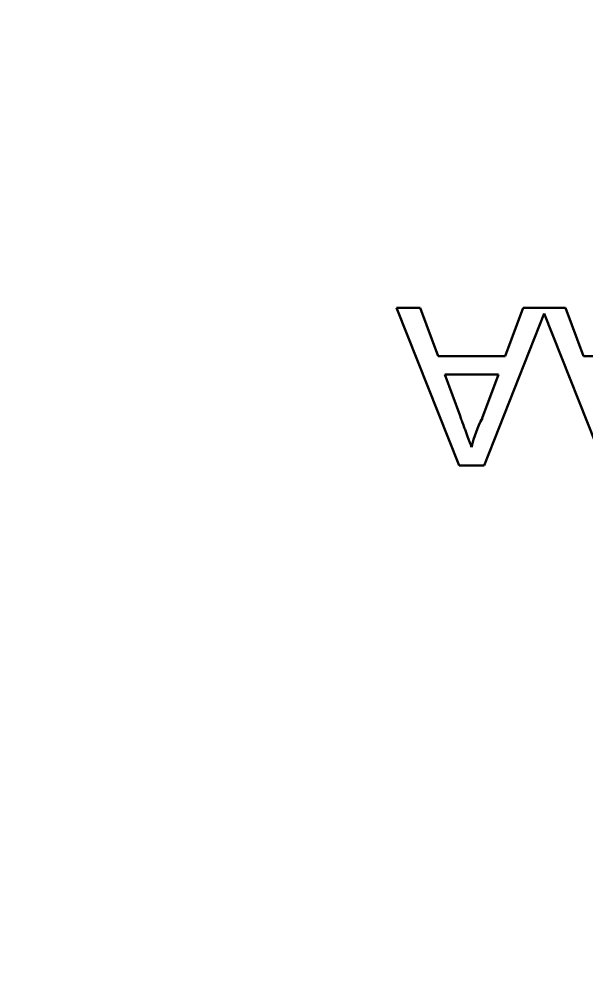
# Model space of a CAD drawing. Header units: millimetres. Extents: x 71 to 428, y 120 to 295.
# Drawn here: x 363.333 to 364.234, y 206.567 to 208.085 of the extents above; entities that cross this region are included whole.
import ezdxf

# ---------------------------------------------------------------- set-up
doc = ezdxf.new("R2010")
doc.units = ezdxf.units.MM
doc.header["$LTSCALE"] = 0.75
doc.layers.add('Visible', color=7, linetype='Continuous', lineweight=50)

msp = doc.modelspace()

# ---------------------------------------------------------------- linework, layer by layer
at = {"layer": 'Visible'}
for p, q in [((364.0309, 207.3774), (363.9316, 207.6274)), ((363.9316, 207.6274), (363.969, 207.6274)), ((363.969, 207.6274), (363.9975, 207.5505)), ((364.1661, 207.618), (364.0706, 207.3774)), ((364.104, 207.5505), (364.1325, 207.6274)), ((364.1325, 207.6274), (364.1998, 207.6274)), ((364.2616, 207.3774), (364.1661, 207.618)), ((364.1998, 207.6274), (364.2282, 207.5505)), ((363.9975, 207.5505), (364.104, 207.5505)), ((364.2282, 207.5505), (364.3348, 207.5505)), ((364.0081, 207.5217), (364.0324, 207.456)), ((364.0934, 207.5217), (364.0081, 207.5217)), ((364.0678, 207.4525), (364.0934, 207.5217)), ((364.0706, 207.3774), (364.0309, 207.3774))]:
    msp.add_line(p, q, dxfattribs=at)
at = {"layer": 'Visible', "extrusion": (0, 0, -1)}
msp.add_circle((-354.8964, 204.496), 47.93, dxfattribs=at)
at = {"layer": 'Visible'}
msp.add_arc((364.2344, 207.3646), 0.1883, 152.1865, 167.2078, dxfattribs=at)
msp.add_open_spline([(364.0324, 207.456), (364.0333, 207.4534), (364.0351, 207.4485), (364.0378, 207.4412), (364.0403, 207.4344), (364.0427, 207.428), (364.0449, 207.422), (364.047, 207.4164), (364.049, 207.4112), (364.0502, 207.4079), (364.0507, 207.4063)], degree=3, knots=[0, 0, 0, 0, 0.153148, 0.299433, 0.436426, 0.565671, 0.686508, 0.799269, 0.903395, 1, 1, 1, 1], dxfattribs=at)

doc.saveas('drawing.dxf')
